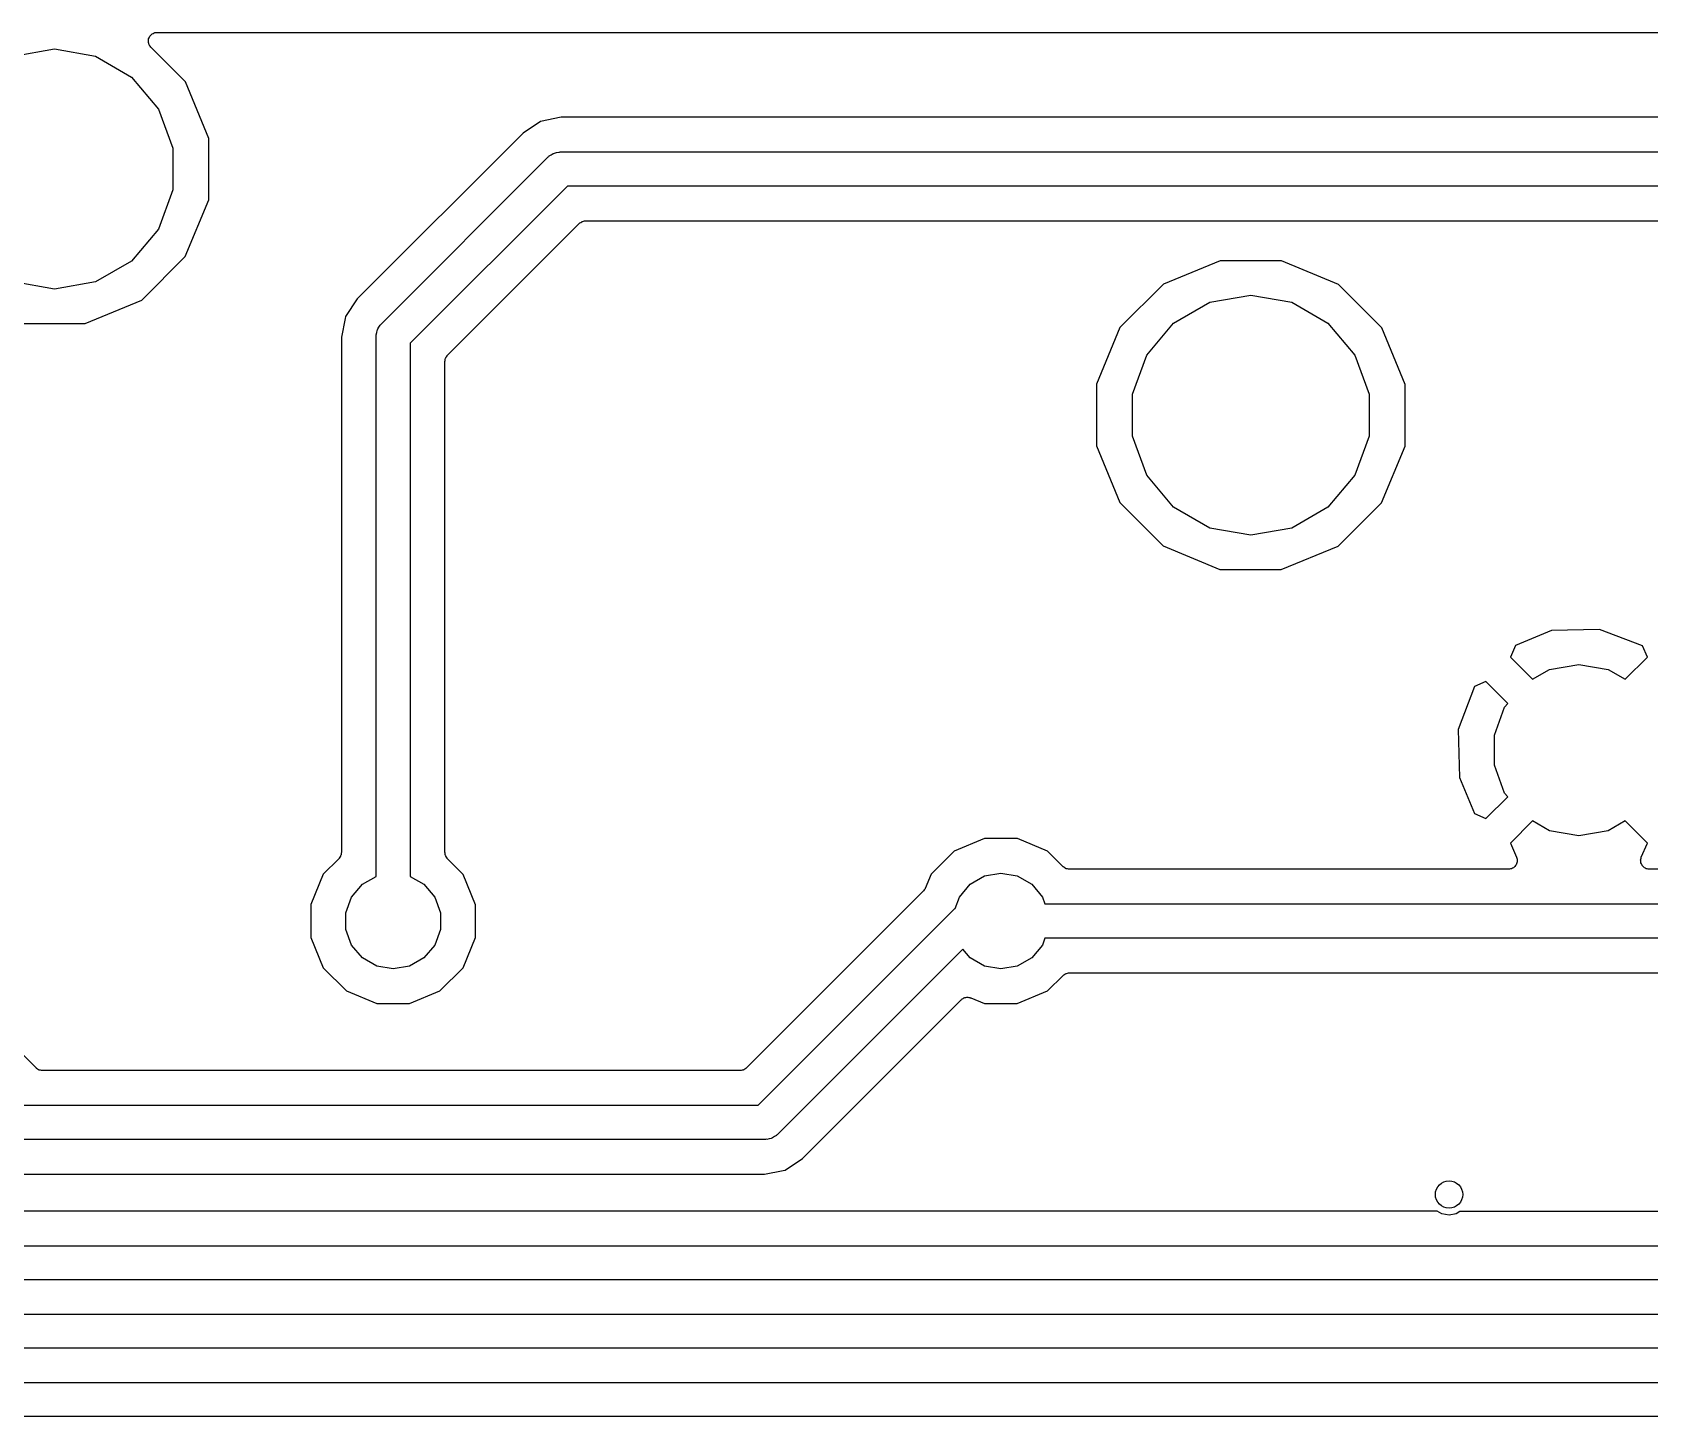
# Model space of a CAD drawing. Extents: x 30 to 169, y -146 to -30.
# Drawn here: x 90.28 to 113.94, y -50.25 to -30 of the extents above; entities that cross this region are included whole.
import ezdxf

# ---------------------------------------------------------------- set-up
doc = ezdxf.new("R2010")
doc.units = 0
doc.header["$MEASUREMENT"] = 0
doc.layers.add('BLACK', color=7, linetype='CONTINUOUS')

msp = doc.modelspace()

# ---------------------------------------------------------------- linework, layer by layer
at = {"layer": 'Black'}
for p, q in [((91.9963, -30.0541), (92.008, -30.0424)), ((92.008, -30.0424), (92.0186, -30.0297)), ((92.0186, -30.0297), (92.0235, -30.0269)), ((92.0235, -30.0269), (92.0275, -30.0229)), ((92.0275, -30.0229), (92.0425, -30.0159)), ((92.0425, -30.0159), (92.0568, -30.0077)), ((92.0568, -30.0077), (92.0623, -30.0067)), ((92.0623, -30.0067), (92.0675, -30.0043)), ((92.0675, -30.0043), (92.0839, -30.0029)), ((92.0839, -30.0029), (92.1002, -30)), ((92.1002, -30), (116.697, -30)), ((89.9992, -30.3493), (90.6, -30.2433)), ((90.6, -30.2433), (91.2008, -30.3493)), ((91.9737, -30.138), (91.9752, -30.1215)), ((91.9752, -30.1434), (91.9737, -30.138)), ((91.9752, -30.1049), (91.9771, -30.0996)), ((91.9752, -30.1215), (91.9752, -30.1049)), ((91.9752, -30.1491), (91.9752, -30.1434)), ((91.9808, -30.1646), (91.9752, -30.1491)), ((91.9771, -30.0996), (91.9776, -30.094)), ((91.9776, -30.094), (91.9846, -30.079)), ((91.9851, -30.1806), (91.9808, -30.1646)), ((91.9846, -30.079), (91.9902, -30.0635)), ((91.9883, -30.1852), (91.9851, -30.1806)), ((91.9902, -30.1905), (91.9883, -30.1852)), ((91.9902, -30.0635), (91.9939, -30.0592)), ((92.0009, -30.2032), (91.9902, -30.1905)), ((91.9939, -30.0592), (91.9963, -30.0541)), ((92.0103, -30.2167), (92.0009, -30.2032)), ((92.5154, -30.7226), (92.0103, -30.2167)), ((91.2008, -30.3493), (91.7292, -30.6543)), ((91.7292, -30.6543), (92.1213, -31.1217)), ((92.8584, -31.5528), (92.5154, -30.7226)), ((92.1213, -31.1217), (92.33, -31.695)), ((97.7109, -31.302), (97.4552, -31.4729)), ((98.0125, -31.242), (97.7109, -31.302)), ((115.426, -31.242), (98.0125, -31.242)), ((92.33, -31.695), (92.33, -32.305)), ((92.8576, -32.4511), (92.8584, -31.5528)), ((97.4552, -31.4729), (95.0279, -33.9002)), ((95.3782, -34.2682), (97.8232, -31.8232)), ((97.8232, -31.8232), (97.8322, -31.8169)), ((97.8322, -31.8169), (97.8393, -31.8085)), ((97.8393, -31.8085), (97.8676, -31.7922)), ((97.8676, -31.7922), (97.8943, -31.7734)), ((97.8943, -31.7734), (97.905, -31.7706)), ((97.905, -31.7706), (97.9145, -31.7651)), ((97.9145, -31.7651), (97.9467, -31.7594)), ((97.9467, -31.7594), (97.9782, -31.751)), ((97.9782, -31.751), (97.9892, -31.7519)), ((97.9892, -31.7519), (98, -31.75)), ((98, -31.75), (115.876, -31.75)), ((92.33, -32.305), (92.1213, -32.8783)), ((98.1036, -32.25), (95.805, -34.5486)), ((115.876, -32.25), (98.1036, -32.25)), ((92.5131, -33.2807), (92.8576, -32.4511)), ((92.1213, -32.8783), (91.7292, -33.3457)), ((96.3502, -34.7218), (98.2768, -32.7952)), ((98.2768, -32.7952), (98.2814, -32.792)), ((98.2814, -32.792), (98.2849, -32.7877)), ((98.2849, -32.7877), (98.2993, -32.7794)), ((98.2993, -32.7794), (98.3129, -32.7699)), ((98.3129, -32.7699), (98.3183, -32.7685)), ((98.3183, -32.7685), (98.3231, -32.7657)), ((98.3231, -32.7657), (98.3395, -32.7628)), ((98.3395, -32.7628), (98.3555, -32.7585)), ((98.3555, -32.7585), (98.3611, -32.759)), ((98.3611, -32.759), (98.3666, -32.758)), ((98.3666, -32.758), (115.426, -32.758)), ((91.7292, -33.3457), (91.2008, -33.6507)), ((91.8774, -33.9154), (92.5131, -33.2807)), ((107.653, -33.3416), (106.823, -33.6846)), ((108.551, -33.3424), (107.653, -33.3416)), ((109.381, -33.6869), (108.551, -33.3424)), ((90.6, -33.7567), (89.9992, -33.6507)), ((91.2008, -33.6507), (90.6, -33.7567)), ((106.823, -33.6846), (106.187, -34.3193)), ((110.015, -34.3226), (109.381, -33.6869)), ((91.0472, -34.2584), (91.8774, -33.9154)), ((95.0279, -33.9002), (94.857, -34.1559)), ((106.971, -34.2543), (107.499, -33.9493)), ((107.499, -33.9493), (108.1, -33.8433)), ((108.1, -33.8433), (108.701, -33.9493)), ((108.701, -33.9493), (109.229, -34.2543)), ((90.1489, -34.2576), (91.0472, -34.2584)), ((94.8507, -34.1873), (94.797, -34.4575)), ((94.857, -34.1559), (94.8507, -34.1873)), ((94.8507, -34.1873), (94.8507, -34.1873)), ((95.3472, -34.3126), (95.3635, -34.2843)), ((95.3635, -34.2843), (95.3719, -34.2772)), ((95.3719, -34.2772), (95.3782, -34.2682)), ((106.579, -34.7217), (106.971, -34.2543)), ((109.229, -34.2543), (109.621, -34.7217)), ((94.797, -34.4575), (94.797, -41.9992)), ((95.305, -34.445), (95.3069, -34.4342)), ((95.305, -42.347), (95.305, -34.445)), ((95.306, -34.4232), (95.3144, -34.3917)), ((95.3069, -34.4342), (95.306, -34.4232)), ((95.3144, -34.3917), (95.3201, -34.3595)), ((95.3201, -34.3595), (95.3256, -34.35)), ((95.3256, -34.35), (95.3284, -34.3393)), ((95.3284, -34.3393), (95.3472, -34.3126)), ((106.187, -34.3193), (105.842, -35.1489)), ((110.358, -35.1528), (110.015, -34.3226)), ((95.805, -34.5486), (95.805, -42.347)), ((96.3178, -34.7845), (96.3207, -34.7681)), ((96.3207, -34.7681), (96.3235, -34.7633)), ((96.3235, -34.7633), (96.3249, -34.7579)), ((96.3249, -34.7579), (96.3344, -34.7443)), ((96.3344, -34.7443), (96.3427, -34.7299)), ((96.3427, -34.7299), (96.347, -34.7264)), ((96.347, -34.7264), (96.3502, -34.7218)), ((106.37, -35.295), (106.579, -34.7217)), ((109.621, -34.7217), (109.83, -35.295)), ((96.313, -34.8116), (96.314, -34.8061)), ((96.313, -36.0723), (96.313, -34.8116)), ((96.3135, -34.8005), (96.3178, -34.7845)), ((96.314, -34.8061), (96.3135, -34.8005)), ((105.842, -35.1489), (105.842, -36.0472)), ((110.358, -36.0511), (110.358, -35.1528)), ((106.37, -35.905), (106.37, -35.295)), ((109.83, -35.295), (109.83, -35.905)), ((106.579, -36.4783), (106.37, -35.905)), ((109.83, -35.905), (109.621, -36.4783)), ((96.313, -39.1667), (96.313, -36.0723)), ((105.842, -36.0472), (106.185, -36.8774)), ((110.013, -36.8807), (110.358, -36.0511)), ((106.971, -36.9457), (106.579, -36.4783)), ((109.621, -36.4783), (109.229, -36.9457)), ((106.185, -36.8774), (106.819, -37.5131)), ((109.377, -37.5154), (110.013, -36.8807)), ((107.499, -37.2507), (106.971, -36.9457)), ((109.229, -36.9457), (108.701, -37.2507)), ((108.1, -37.3567), (107.499, -37.2507)), ((108.701, -37.2507), (108.1, -37.3567)), ((106.819, -37.5131), (107.649, -37.8576)), ((108.547, -37.8584), (109.377, -37.5154)), ((107.649, -37.8576), (108.547, -37.8584)), ((112.501, -38.7521), (111.971, -38.9717)), ((113.202, -38.7332), (112.501, -38.7521)), ((113.83, -38.9736), (113.202, -38.7332)), ((111.971, -38.9717), (111.898, -39.1384)), ((113.902, -39.1384), (113.83, -38.9736)), ((96.313, -40.1758), (96.313, -39.1667)), ((111.898, -39.1384), (112.223, -39.4639)), ((112.471, -39.3209), (112.9, -39.2452)), ((112.9, -39.2452), (113.329, -39.3209)), ((113.577, -39.4639), (113.902, -39.1384)), ((111.538, -39.4976), (111.374, -39.5704)), ((111.859, -39.8182), (111.538, -39.4976)), ((112.223, -39.4639), (112.471, -39.3209)), ((113.329, -39.3209), (113.577, -39.4639)), ((111.374, -39.5704), (111.133, -40.1976)), ((111.664, -40.2821), (111.813, -39.8726)), ((111.813, -39.8726), (111.859, -39.8182)), ((96.313, -41.999), (96.313, -40.1758)), ((111.133, -40.1976), (111.152, -40.8985)), ((111.664, -40.7179), (111.664, -40.2821)), ((111.152, -40.8985), (111.372, -41.4288)), ((111.813, -41.1274), (111.664, -40.7179)), ((111.859, -41.1818), (111.813, -41.1274)), ((111.538, -41.5024), (111.859, -41.1818)), ((90.3318, -45.1498), (86.7389, -41.557)), ((111.372, -41.4288), (111.538, -41.5024)), ((112.223, -41.5361), (111.898, -41.8616)), ((112.471, -41.6791), (112.223, -41.5361)), ((113.577, -41.5361), (113.329, -41.6791)), ((113.902, -41.8616), (113.577, -41.5361)), ((104.206, -41.7933), (103.762, -41.9766)), ((104.686, -41.7937), (104.206, -41.7933)), ((105.129, -41.9778), (104.686, -41.7937)), ((111.898, -41.8616), (111.987, -42.0637)), ((112.9, -41.7548), (112.471, -41.6791)), ((113.329, -41.6791), (112.9, -41.7548)), ((113.813, -42.0637), (113.902, -41.8616)), ((94.7597, -42.0891), (94.5328, -42.3157)), ((94.763, -42.0845), (94.7597, -42.0891)), ((94.7673, -42.0809), (94.763, -42.0845)), ((94.7756, -42.0666), (94.7673, -42.0809)), ((94.7851, -42.053), (94.7756, -42.0666)), ((94.7865, -42.0476), (94.7851, -42.053)), ((94.7893, -42.0427), (94.7865, -42.0476)), ((94.7922, -42.0264), (94.7893, -42.0427)), ((94.7965, -42.0104), (94.7922, -42.0264)), ((94.797, -41.9992), (94.796, -42.0048)), ((94.796, -42.0048), (94.7965, -42.0104)), ((96.314, -42.0045), (96.313, -41.999)), ((96.3135, -42.01), (96.314, -42.0045)), ((96.3178, -42.0261), (96.3135, -42.01)), ((96.3207, -42.0425), (96.3178, -42.0261)), ((96.3234, -42.0473), (96.3207, -42.0425)), ((96.3249, -42.0526), (96.3234, -42.0473)), ((96.3344, -42.0663), (96.3249, -42.0526)), ((96.3427, -42.0807), (96.3344, -42.0663)), ((96.3469, -42.0842), (96.3427, -42.0807)), ((96.3501, -42.0888), (96.3469, -42.0842)), ((96.5784, -42.3175), (96.3501, -42.0888)), ((103.762, -41.9766), (103.423, -42.3157)), ((105.356, -42.2047), (105.129, -41.9778)), ((111.987, -42.0637), (111.99, -42.0786)), ((111.99, -42.0786), (111.996, -42.0929)), ((111.996, -42.0929), (111.996, -42.0998)), ((111.996, -42.0998), (111.997, -42.1065)), ((111.997, -42.1065), (111.996, -42.1217)), ((113.803, -42.1065), (113.804, -42.0998)), ((113.804, -42.1217), (113.803, -42.1065)), ((113.804, -42.0929), (113.81, -42.0786)), ((113.804, -42.0998), (113.804, -42.0929)), ((113.81, -42.0786), (113.813, -42.0637)), ((94.5328, -42.3157), (94.3487, -42.759)), ((95.1043, -42.4629), (95.305, -42.347)), ((95.805, -42.347), (96.0057, -42.4629)), ((96.7617, -42.7611), (96.5784, -42.3175)), ((103.423, -42.3157), (103.337, -42.5225)), ((103.994, -42.4629), (104.205, -42.3411)), ((104.205, -42.3411), (104.445, -42.2988)), ((104.445, -42.2988), (104.685, -42.3411)), ((104.685, -42.3411), (104.896, -42.4629)), ((105.36, -42.208), (105.356, -42.2047)), ((105.364, -42.2123), (105.36, -42.208)), ((105.378, -42.2206), (105.364, -42.2123)), ((105.392, -42.2301), (105.378, -42.2206)), ((105.397, -42.2315), (105.392, -42.2301)), ((105.402, -42.2343), (105.397, -42.2315)), ((105.419, -42.2372), (105.402, -42.2343)), ((105.435, -42.2415), (105.419, -42.2372)), ((105.44, -42.241), (105.435, -42.2415)), ((105.446, -42.242), (105.44, -42.241)), ((111.871, -42.242), (105.446, -42.242)), ((111.886, -42.2393), (111.871, -42.242)), ((111.901, -42.2383), (111.886, -42.2393)), ((111.907, -42.2355), (111.901, -42.2383)), ((111.914, -42.2343), (111.907, -42.2355)), ((111.927, -42.2267), (111.914, -42.2343)), ((111.941, -42.2205), (111.927, -42.2267)), ((111.946, -42.2157), (111.941, -42.2205)), ((111.952, -42.2123), (111.946, -42.2157)), ((111.962, -42.2006), (111.952, -42.2123)), ((111.973, -42.19), (111.962, -42.2006)), ((111.976, -42.1838), (111.973, -42.19)), ((111.981, -42.1785), (111.976, -42.1838)), ((111.986, -42.1641), (111.981, -42.1785)), ((111.993, -42.1504), (111.986, -42.1641)), ((111.996, -42.1371), (111.993, -42.1435)), ((111.993, -42.1435), (111.993, -42.1504)), ((111.996, -42.1217), (111.996, -42.1371)), ((113.804, -42.1371), (113.804, -42.1217)), ((113.807, -42.1435), (113.804, -42.1371)), ((113.807, -42.1504), (113.807, -42.1435)), ((113.814, -42.1641), (113.807, -42.1504)), ((113.819, -42.1785), (113.814, -42.1641)), ((113.824, -42.1838), (113.819, -42.1785)), ((113.827, -42.19), (113.824, -42.1838)), ((113.838, -42.2006), (113.827, -42.19)), ((113.848, -42.2123), (113.838, -42.2006)), ((113.854, -42.2157), (113.848, -42.2123)), ((113.859, -42.2205), (113.854, -42.2157)), ((113.873, -42.2267), (113.859, -42.2205)), ((113.886, -42.2343), (113.873, -42.2267)), ((113.893, -42.2355), (113.886, -42.2343)), ((113.899, -42.2383), (113.893, -42.2355)), ((113.914, -42.2393), (113.899, -42.2383)), ((113.929, -42.242), (113.914, -42.2393)), ((118.913, -42.242), (113.929, -42.242)), ((94.9478, -42.6494), (95.1043, -42.4629)), ((96.0057, -42.4629), (96.1622, -42.6494)), ((103.309, -42.5636), (100.723, -45.1498)), ((103.311, -42.5614), (103.309, -42.5636)), ((103.313, -42.5597), (103.311, -42.5614)), ((103.324, -42.5434), (103.313, -42.5597)), ((103.335, -42.5275), (103.324, -42.5434)), ((103.337, -42.5225), (103.335, -42.5248)), ((103.335, -42.5248), (103.335, -42.5275)), ((103.838, -42.6494), (103.994, -42.4629)), ((104.896, -42.4629), (105.052, -42.6494)), ((94.3487, -42.759), (94.3483, -43.2389)), ((94.8645, -42.8782), (94.9478, -42.6494)), ((96.1622, -42.6494), (96.2455, -42.8782)), ((96.7613, -43.241), (96.7617, -42.7611)), ((103.768, -42.8232), (103.777, -42.8173)), ((103.777, -42.8173), (103.838, -42.6494)), ((105.052, -42.6494), (105.089, -42.75)), ((105.089, -42.75), (130, -42.75)), ((94.8645, -43.1218), (94.8645, -42.8782)), ((96.2455, -42.8782), (96.2455, -43.1218)), ((100.896, -45.695), (103.768, -42.8232)), ((94.3483, -43.2389), (94.5316, -43.6825)), ((94.9478, -43.3506), (94.8645, -43.1218)), ((96.2455, -43.1218), (96.1622, -43.3506)), ((96.5772, -43.6843), (96.7613, -43.241)), ((105.089, -43.25), (105.052, -43.3506)), ((129.896, -43.25), (105.089, -43.25)), ((95.1043, -43.5371), (94.9478, -43.3506)), ((96.1622, -43.3506), (96.0057, -43.5371)), ((103.888, -43.4105), (101.177, -46.1218)), ((103.994, -43.5371), (103.888, -43.4105)), ((105.052, -43.3506), (104.896, -43.5371)), ((94.5316, -43.6825), (94.8707, -44.0222)), ((95.3152, -43.6589), (95.1043, -43.5371)), ((95.555, -43.7012), (95.3152, -43.6589)), ((95.7948, -43.6589), (95.555, -43.7012)), ((96.0057, -43.5371), (95.7948, -43.6589)), ((96.2375, -44.0234), (96.5772, -43.6843)), ((104.205, -43.6589), (103.994, -43.5371)), ((104.445, -43.7012), (104.205, -43.6589)), ((104.685, -43.6589), (104.445, -43.7012)), ((104.896, -43.5371), (104.685, -43.6589)), ((105.398, -43.7684), (105.403, -43.7657)), ((105.403, -43.7657), (105.419, -43.7628)), ((105.419, -43.7628), (105.435, -43.7585)), ((105.435, -43.7585), (105.441, -43.759)), ((105.441, -43.759), (105.446, -43.758)), ((105.446, -43.758), (124.363, -43.758)), ((105.128, -44.0234), (105.356, -43.7951)), ((105.356, -43.7951), (105.361, -43.7919)), ((105.361, -43.7919), (105.364, -43.7877)), ((105.364, -43.7877), (105.379, -43.7794)), ((105.379, -43.7794), (105.392, -43.7699)), ((105.392, -43.7699), (105.398, -43.7684)), ((94.8707, -44.0222), (95.314, -44.2063)), ((95.314, -44.2063), (95.7939, -44.2067)), ((95.7939, -44.2067), (96.2375, -44.0234)), ((101.545, -46.4721), (103.866, -44.151)), ((103.866, -44.151), (103.873, -44.1461)), ((103.873, -44.1461), (103.879, -44.1399)), ((103.879, -44.1399), (103.891, -44.1336)), ((103.891, -44.1336), (103.902, -44.1257)), ((103.902, -44.1257), (103.91, -44.1235)), ((103.91, -44.1235), (103.918, -44.1196)), ((103.918, -44.1196), (103.931, -44.1178)), ((103.931, -44.1178), (103.945, -44.1142)), ((103.945, -44.1142), (103.953, -44.115)), ((103.953, -44.115), (103.961, -44.1139)), ((103.961, -44.1139), (103.975, -44.1169)), ((103.975, -44.1169), (103.989, -44.1181)), ((103.989, -44.1181), (103.996, -44.1216)), ((103.996, -44.1216), (104.005, -44.1235)), ((104.005, -44.1235), (104.204, -44.2063)), ((104.204, -44.2063), (104.684, -44.2067)), ((104.684, -44.2067), (105.128, -44.0234)), ((90.3364, -45.153), (90.3318, -45.1498)), ((90.3399, -45.1573), (90.3364, -45.153)), ((90.3543, -45.1656), (90.3399, -45.1573)), ((90.3679, -45.1751), (90.3543, -45.1656)), ((90.3733, -45.1765), (90.3679, -45.1751)), ((90.3781, -45.1793), (90.3733, -45.1765)), ((90.3945, -45.1822), (90.3781, -45.1793)), ((90.4105, -45.1865), (90.3945, -45.1822)), ((90.4161, -45.186), (90.4105, -45.1865)), ((90.4216, -45.187), (90.4161, -45.186)), ((100.639, -45.186), (100.633, -45.187)), ((100.644, -45.1865), (100.639, -45.186)), ((100.661, -45.1822), (100.644, -45.1865)), ((100.677, -45.1793), (100.661, -45.1822)), ((100.682, -45.1765), (100.677, -45.1793)), ((100.687, -45.1751), (100.682, -45.1765)), ((100.701, -45.1656), (100.687, -45.1751)), ((100.715, -45.1573), (100.701, -45.1656)), ((100.719, -45.153), (100.715, -45.1573)), ((100.723, -45.1498), (100.719, -45.153)), ((100.633, -45.187), (90.4216, -45.187)), ((90.1586, -45.695), (100, -45.695)), ((100, -45.695), (100.896, -45.695)), ((101.168, -46.1281), (101.161, -46.1365)), ((101.177, -46.1218), (101.168, -46.1281)), ((99.945, -46.195), (90.055, -46.195)), ((100, -46.195), (99.945, -46.195)), ((101, -46.195), (100, -46.195)), ((101.011, -46.1931), (101, -46.195)), ((101.022, -46.194), (101.011, -46.1931)), ((101.053, -46.1856), (101.022, -46.194)), ((101.086, -46.1799), (101.053, -46.1856)), ((101.095, -46.1744), (101.086, -46.1799)), ((101.106, -46.1716), (101.095, -46.1744)), ((101.132, -46.1528), (101.106, -46.1716)), ((101.161, -46.1365), (101.132, -46.1528)), ((101.289, -46.643), (101.545, -46.4721)), ((90.0675, -46.703), (100.987, -46.703)), ((100.987, -46.703), (101.258, -46.6492)), ((101.258, -46.6492), (101.289, -46.643)), ((101.258, -46.6492), (101.258, -46.6492)), ((110.826, -47.242), (67.9158, -47.242)), ((110.897, -47.283), (110.826, -47.242)), ((111, -47.3011), (110.897, -47.283)), ((111.103, -47.283), (111, -47.3011)), ((111.16, -47.25), (111.103, -47.283)), ((124, -47.25), (111.16, -47.25)), ((49.46, -47.75), (138.896, -47.75)), ((139, -48.25), (49.5636, -48.25)), ((67.46, -48.75), (140.896, -48.75)), ((141, -49.25), (67.5636, -49.25)), ((85.46, -49.75), (142.516, -49.75)), ((142.62, -50.25), (85.5636, -50.25))]:
    msp.add_line(p, q, dxfattribs=at)
msp.add_circle((111, -47), 0.2, dxfattribs=at)

doc.saveas('drawing.dxf')
